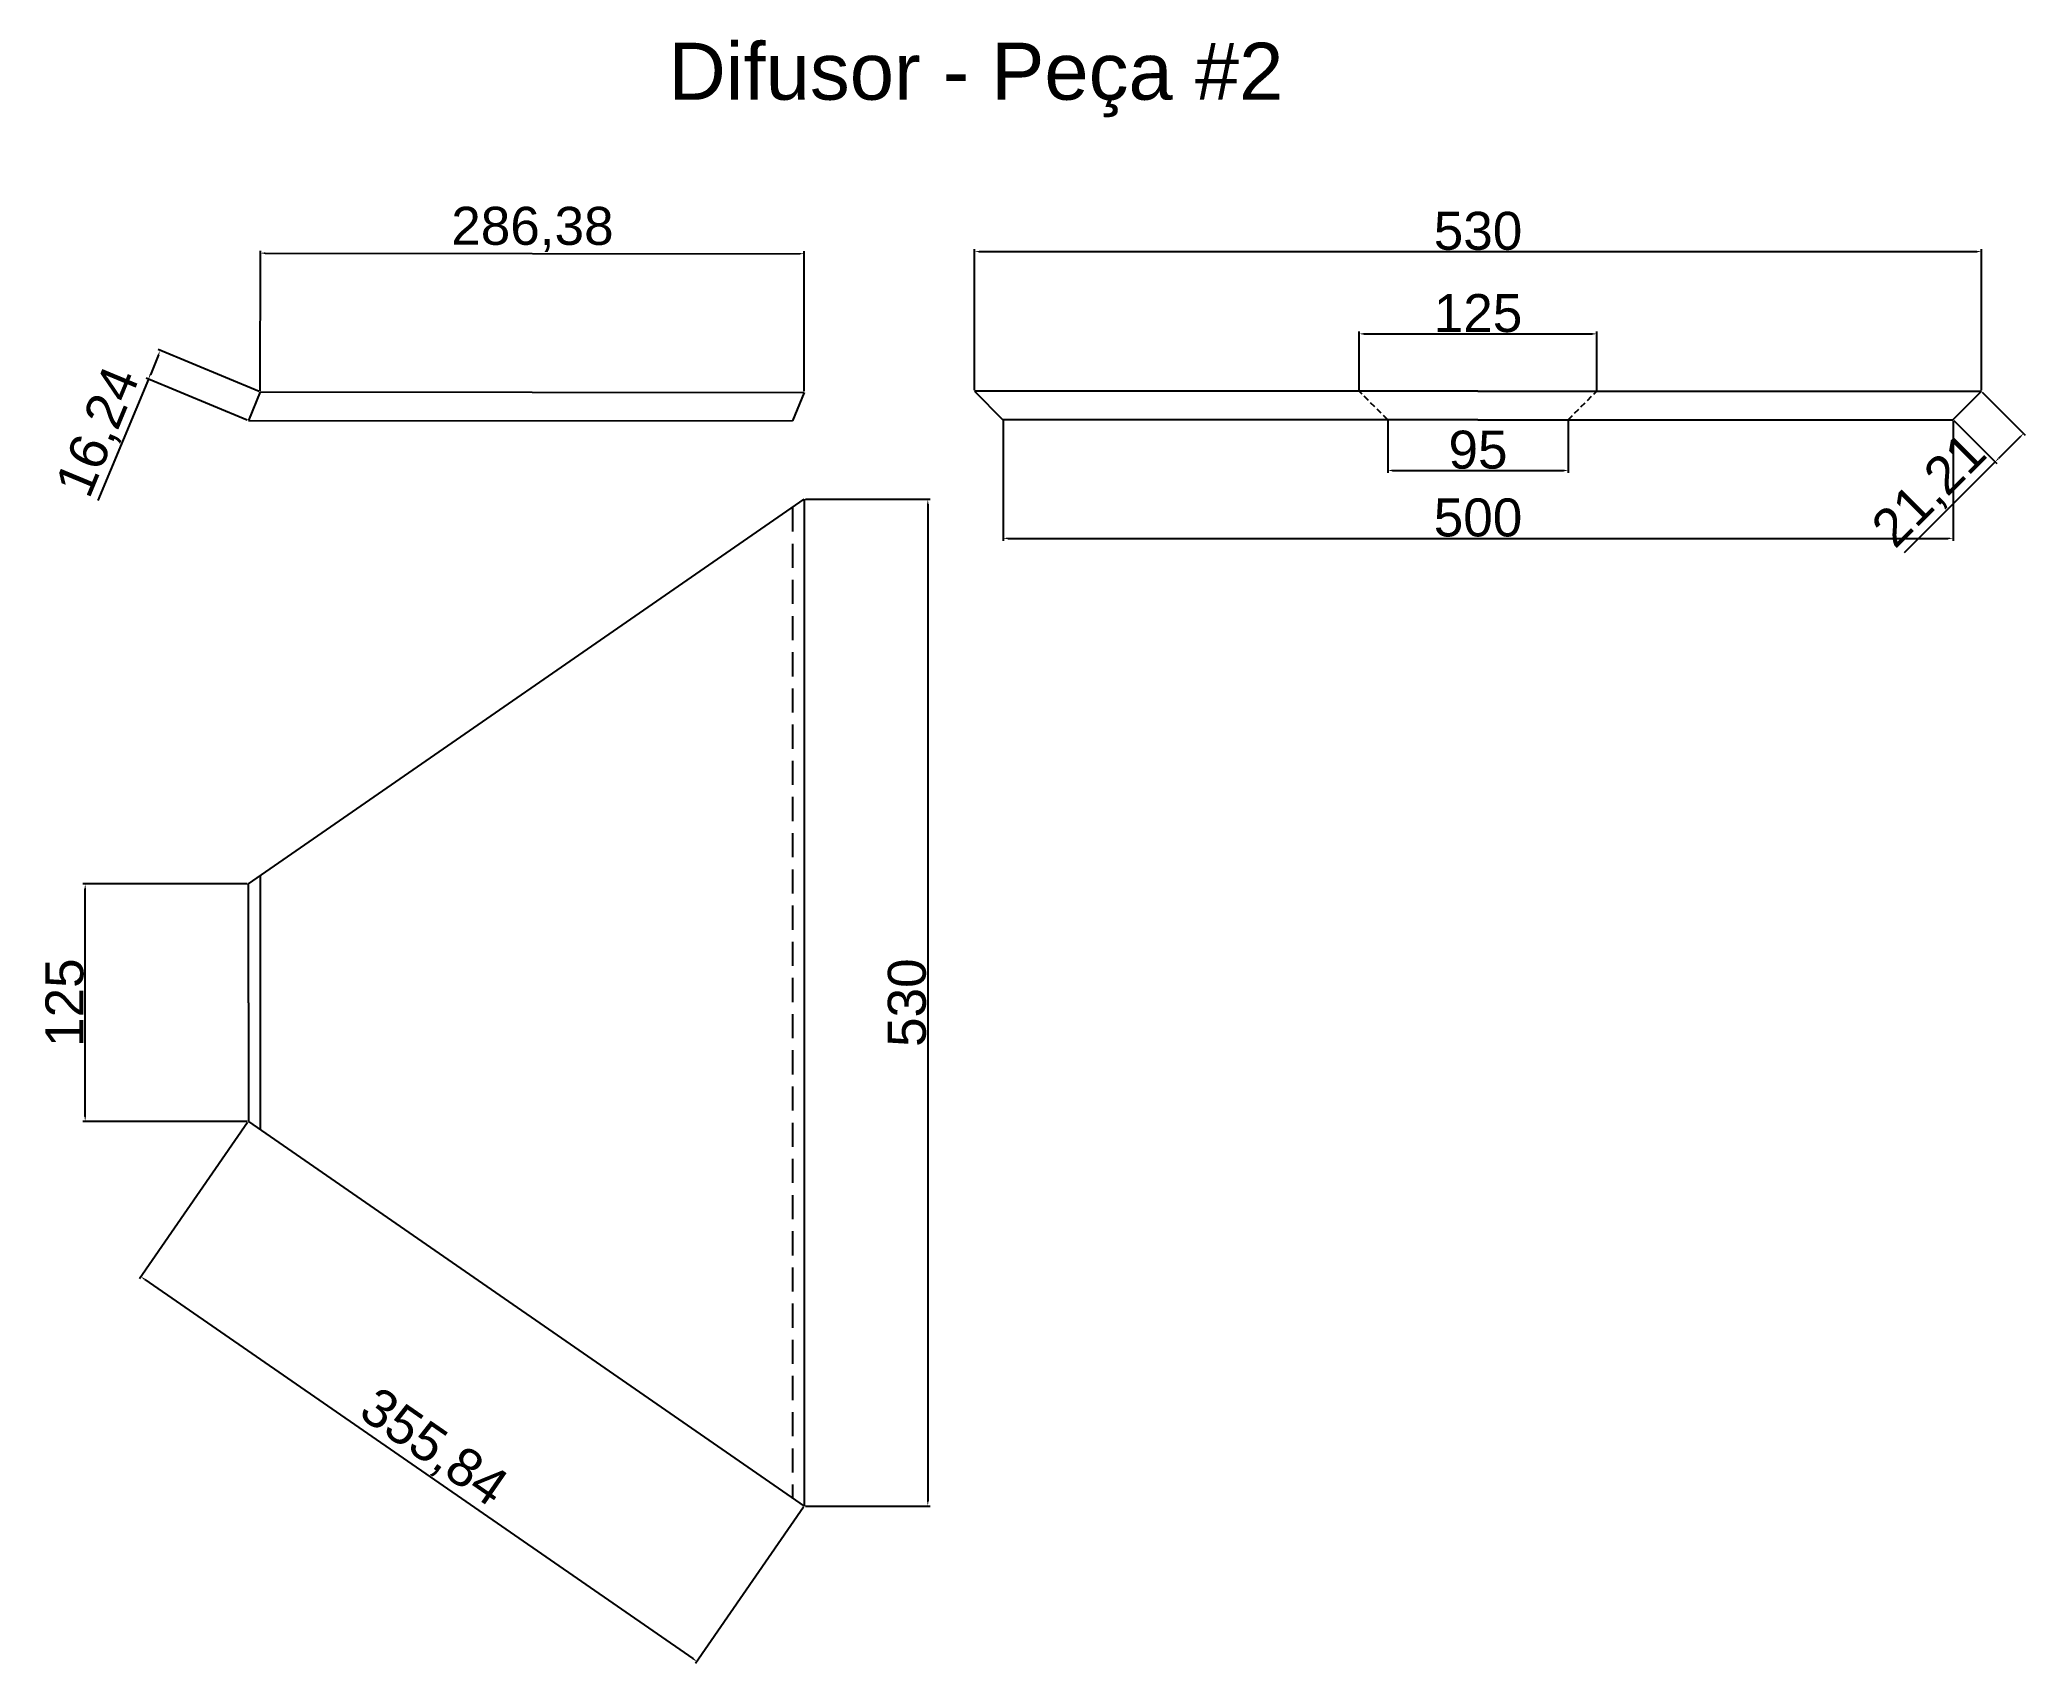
# Model space of a CAD drawing. Header units: millimetres. Extents: x 626 to 1671, y -151 to 704.
import ezdxf

# ---------------------------------------------------------------- set-up
doc = ezdxf.new("R2010")
doc.units = ezdxf.units.MM
doc.linetypes.add('DASHED', pattern=[19.05, 12.7, -6.35])
doc.styles.get("Standard").update_dxf_attribs({"font": 'arial.ttf'})
doc.dimstyles.new('ISO-25', dxfattribs={"dimtxt": 2.5, "dimasz": 2.5, "dimexe": 1.25, "dimexo": 0.625, "dimtad": 1, "dimtxsty": 'Standard', "dimcen": 2.5, "dimadec": 0, "dimazin": 0, "dimtfac": 1, "dimtmove": 0, "dimatfit": 3, "dimfxl": 1, "dimarcsym": 0})

# ---------------------------------------------------------------- blocks, each defined once
blk = doc.blocks.new('*D9')
at = {"color": 5, "lineweight": -2, "ltscale": 0.1}
for p, q in [((735.7, 134), (678.8, 51.7)), ((681.6, 51.3), (970.1, -148.3)), ((1028.3, -68.5), (971.4, -150.8))]:
    blk.add_line(p, q, dxfattribs=at)
at = {"color": 5}
for points in [[(681.8, 51.7), (681.3, 51), (679.5, 52.7)], [(969.8, -148.7), (970.3, -148), (972.1, -149.8)]]:
    blk.add_solid(points, dxfattribs=at)
at = {"layer": 'Defpoints', "color": 0}
for p in [(736.1, 134.5), (1028.7, -68), (972.1, -149.8)]:
    blk.add_point(p, dxfattribs=at)
at = {"color": 5, "ltscale": 0.1, "insert": (833, -38.1), "char_height": 20, "attachment_point": 5, "rotation": 325.3145}
blk.add_mtext('355,84', dxfattribs=at)
blk = doc.blocks.new('*D10')
at = {"color": 5, "lineweight": -2, "ltscale": 0.1}
for p, q in [((742.3, 519.1), (742.4, 592.8)), ((744.9, 591.5), (1026.2, 591.3)), ((1028.7, 518.9), (1028.7, 592.6))]:
    blk.add_line(p, q, dxfattribs=at)
at = {"color": 5}
for points in [[(744.9, 592), (744.9, 591.1), (742.4, 591.6)], [(1026.2, 590.9), (1026.2, 591.7), (1028.7, 591.3)]]:
    blk.add_solid(points, dxfattribs=at)
at = {"layer": 'Defpoints', "color": 0}
for p in [(1028.7, 591.3), (742.3, 518.5), (1028.7, 518.3)]:
    blk.add_point(p, dxfattribs=at)
at = {"color": 5, "ltscale": 0.1, "insert": (885.6, 604.1), "char_height": 20, "attachment_point": 5, "rotation": 359.955}
blk.add_mtext('286,38', dxfattribs=at)
blk = doc.blocks.new('*D11')
at = {"color": 5, "lineweight": -2, "ltscale": 0.1}
for p, q in [((688.8, 538), (684.5, 527.6)), ((741.7, 518.7), (688.6, 540.8)), ((683.5, 525.3), (656.9, 461.3)), ((735.5, 503.7), (682.3, 525.8))]:
    blk.add_line(p, q, dxfattribs=at)
at = {"color": 5}
for points in [[(689.1, 537.9), (688.4, 538.2), (689.7, 540.3)], [(684.1, 527.8), (684.8, 527.5), (683.5, 525.3)]]:
    blk.add_solid(points, dxfattribs=at)
at = {"layer": 'Defpoints', "color": 0}
for p in [(683.5, 525.3), (742.3, 518.5), (736.1, 503.5)]:
    blk.add_point(p, dxfattribs=at)
at = {"color": 5, "ltscale": 0.1, "insert": (658.1, 497), "char_height": 20, "attachment_point": 5, "rotation": 67.455}
blk.add_mtext('16,24', dxfattribs=at)
blk = doc.blocks.new('*D12')
at = {"color": 5, "lineweight": -2, "ltscale": 0.1}
for p, q in [((1118.3, 519.5), (1118.3, 593.6)), ((1120.8, 592.4), (1645.8, 592.4)), ((1648.3, 519.5), (1648.3, 593.6))]:
    blk.add_line(p, q, dxfattribs=at)
at = {"color": 5}
for points in [[(1120.8, 592.8), (1120.8, 592), (1118.3, 592.4)], [(1645.8, 592), (1645.8, 592.8), (1648.3, 592.4)]]:
    blk.add_solid(points, dxfattribs=at)
at = {"layer": 'Defpoints', "color": 0}
for p in [(1648.3, 592.4), (1118.3, 518.9), (1648.3, 518.9)]:
    blk.add_point(p, dxfattribs=at)
at = {"color": 5, "ltscale": 0.1, "insert": (1383.3, 603.2), "char_height": 20, "attachment_point": 5}
blk.add_mtext('530', dxfattribs=at)
blk = doc.blocks.new('*D13')
at = {"color": 5, "lineweight": -2, "ltscale": 0.1}
for p, q in [((1133.3, 503.3), (1133.3, 440.2)), ((1633.3, 503.3), (1633.3, 440.2)), ((1135.8, 441.4), (1630.8, 441.4))]:
    blk.add_line(p, q, dxfattribs=at)
at = {"color": 5}
for points in [[(1135.8, 441.9), (1135.8, 441), (1133.3, 441.4)], [(1630.8, 441), (1630.8, 441.9), (1633.3, 441.4)]]:
    blk.add_solid(points, dxfattribs=at)
at = {"layer": 'Defpoints', "color": 0}
for p in [(1133.3, 503.9), (1633.3, 503.9), (1633.3, 441.4)]:
    blk.add_point(p, dxfattribs=at)
at = {"color": 5, "ltscale": 0.1, "insert": (1383.3, 452.3), "char_height": 20, "attachment_point": 5}
blk.add_mtext('500', dxfattribs=at)
blk = doc.blocks.new('*D14')
at = {"color": 5, "lineweight": -2, "ltscale": 0.1}
for p, q in [((1648.7, 518.4), (1671.3, 495.8)), ((1633.7, 503.4), (1656.3, 480.8)), ((1668.7, 494.9), (1657.2, 483.4)), ((1655.5, 481.7), (1607.6, 433.8))]:
    blk.add_line(p, q, dxfattribs=at)
at = {"color": 5}
for points in [[(1669, 494.6), (1668.4, 495.2), (1670.5, 496.7)], [(1656.9, 483.7), (1657.5, 483.2), (1655.5, 481.7)]]:
    blk.add_solid(points, dxfattribs=at)
at = {"layer": 'Defpoints', "color": 0}
for p in [(1648.3, 518.9), (1633.3, 503.9), (1655.5, 481.7)]:
    blk.add_point(p, dxfattribs=at)
at = {"color": 5, "ltscale": 0.1, "insert": (1621.7, 465.8), "char_height": 20, "attachment_point": 5, "rotation": 45}
blk.add_mtext('21,21', dxfattribs=at)
blk = doc.blocks.new('*D15')
at = {"color": 5, "lineweight": -2, "ltscale": 0.1}
for p, q in [((1335.8, 503.3), (1335.8, 475.9)), ((1430.8, 503.3), (1430.8, 475.9)), ((1338.3, 477.2), (1428.3, 477.2))]:
    blk.add_line(p, q, dxfattribs=at)
at = {"color": 5}
for points in [[(1338.3, 477.6), (1338.3, 476.7), (1335.8, 477.2)], [(1428.3, 476.7), (1428.3, 477.6), (1430.8, 477.2)]]:
    blk.add_solid(points, dxfattribs=at)
at = {"layer": 'Defpoints', "color": 0}
for p in [(1335.8, 503.9), (1430.8, 503.9), (1430.8, 477.2)]:
    blk.add_point(p, dxfattribs=at)
at = {"color": 5, "ltscale": 0.1, "insert": (1383.3, 488), "char_height": 20, "attachment_point": 5}
blk.add_mtext('95', dxfattribs=at)
blk = doc.blocks.new('*D16')
at = {"color": 5, "lineweight": -2, "ltscale": 0.1}
for p, q in [((1320.8, 519.5), (1320.8, 550.3)), ((1323.3, 549.1), (1443.3, 549.1)), ((1445.8, 519.5), (1445.8, 550.3))]:
    blk.add_line(p, q, dxfattribs=at)
at = {"color": 5}
for points in [[(1323.3, 549.5), (1323.3, 548.6), (1320.8, 549.1)], [(1443.3, 548.6), (1443.3, 549.5), (1445.8, 549.1)]]:
    blk.add_solid(points, dxfattribs=at)
at = {"layer": 'Defpoints', "color": 0}
for p in [(1445.8, 549.1), (1320.8, 518.9), (1445.8, 518.9)]:
    blk.add_point(p, dxfattribs=at)
at = {"color": 5, "ltscale": 0.1, "insert": (1383.3, 559.9), "char_height": 20, "attachment_point": 5}
blk.add_mtext('125', dxfattribs=at)
blk = doc.blocks.new('*D17')
at = {"color": 5, "lineweight": -2, "ltscale": 0.1}
for p, q in [((1029.3, 462), (1094.9, 462)), ((1093.7, 459.5), (1093.7, -65.5)), ((1029.3, -68), (1094.9, -68))]:
    blk.add_line(p, q, dxfattribs=at)
at = {"color": 5}
for points in [[(1094.1, 459.5), (1093.3, 459.5), (1093.7, 462)], [(1093.3, -65.5), (1094.1, -65.5), (1093.7, -68)]]:
    blk.add_solid(points, dxfattribs=at)
at = {"layer": 'Defpoints', "color": 0}
for p in [(1028.7, 462), (1028.7, -68), (1093.7, -68)]:
    blk.add_point(p, dxfattribs=at)
at = {"color": 5, "ltscale": 0.1, "insert": (1082.8, 197), "char_height": 20, "attachment_point": 5, "rotation": 90}
blk.add_mtext('530', dxfattribs=at)
blk = doc.blocks.new('*D18')
at = {"color": 5, "lineweight": -2, "ltscale": 0.1}
for p, q in [((735.5, 259.5), (649, 259.5)), ((650.2, 137), (650.2, 257)), ((735.5, 134.5), (649, 134.5))]:
    blk.add_line(p, q, dxfattribs=at)
at = {"color": 5}
for points in [[(650.6, 257), (649.8, 257), (650.2, 259.5)], [(649.8, 137), (650.6, 137), (650.2, 134.5)]]:
    blk.add_solid(points, dxfattribs=at)
at = {"layer": 'Defpoints', "color": 0}
for p in [(650.2, 259.5), (736.1, 259.5), (736.1, 134.5)]:
    blk.add_point(p, dxfattribs=at)
at = {"color": 5, "ltscale": 0.1, "insert": (639.4, 197), "char_height": 20, "attachment_point": 5, "rotation": 90}
blk.add_mtext('125', dxfattribs=at)

msp = doc.modelspace()

# ---------------------------------------------------------------- linework, layer by layer
for p, q in [((742.311, 518.486), (736.086, 503.491)), ((742.311, 518.486), (1028.691, 518.261)), ((1028.691, 518.261), (1022.466, 503.266)), ((1383.255, 518.886), (1118.255, 518.886)), ((1118.255, 518.886), (1133.255, 503.886)), ((1383.255, 518.886), (1648.255, 518.886)), ((1633.255, 503.886), (1648.255, 518.886)), ((736.086, 503.491), (1022.466, 503.266)), ((1383.255, 503.886), (1133.255, 503.886)), ((1383.255, 503.886), (1633.255, 503.886)), ((736.086, 259.487), (1028.691, 461.987)), ((1028.691, 461.987), (1028.691, -68.013)), ((742.311, 263.795), (742.311, 130.179)), ((736.086, 196.987), (736.086, 259.487)), ((736.086, 196.987), (736.086, 134.487)), ((736.086, 134.487), (1028.691, -68.013))]:
    msp.add_line(p, q)
at = {"linetype": 'DASHED', "ltscale": 0.25}
for p, q in [((1335.755, 503.886), (1320.755, 518.886)), ((1430.755, 503.886), (1445.755, 518.886))]:
    msp.add_line(p, q, dxfattribs=at)
at = {"linetype": 'DASHED'}
msp.add_line((1022.466, 457.679), (1022.466, -63.705), dxfattribs=at)

# ---------------------------------------------------------------- texts
at = {"ltscale": 0.1}
msp.add_text('Difusor - Peça #2', height=30, dxfattribs=at).set_placement((957.135, 672.348))

# ---------------------------------------------------------------- dimensions: what is measured, and where the dimension line sits
for p1, p2, distance, picture, middle in [((742.311, 518.486), (1028.691, 518.261), 73.066, '*D10', (885.569, 604.083)), ((742.311, 518.486), (736.086, 503.491), -56.946, '*D11', (658.055, 497.027)), ((1648.255, 518.886), (1633.255, 503.886), 31.405, '*D14', (1621.694, 465.793)), ((1028.691, 461.987), (1028.691, -68.013), 64.979, '*D17', (1082.827, 196.987)), ((736.086, 134.487), (1028.691, -68.013), -99.403, '*D9', (833.017, -38.104))]:
    dim = msp.add_aligned_dim(p1=p1, p2=p2, distance=distance, dimstyle='ISO-25', override={"dimtxt": 20, "dimclrd": 5, "dimclre": 5, "dimclrt": 5, "dimtfill": 0, "dimtfillclr": 257}, dxfattribs=at)
    dim.commit()
    dim.dimension.update_dxf_attribs({"geometry": picture, "text_midpoint": middle})
for base, p1, p2, picture, middle in [((1648.255, 592.394), (1118.255, 518.886), (1648.255, 518.886), '*D12', (1383.255, 603.237)), ((1445.755, 549.05), (1320.755, 518.886), (1445.755, 518.886), '*D16', (1383.255, 559.887)), ((1633.255, 441.435), (1133.255, 503.886), (1633.255, 503.886), '*D13', (1383.255, 452.272)), ((1430.755, 477.163), (1335.755, 503.886), (1430.755, 503.886), '*D15', (1383.255, 487.999))]:
    dim = msp.add_linear_dim(base=base, p1=p1, p2=p2, dimstyle='ISO-25', override={"dimtxt": 20, "dimclrd": 5, "dimclre": 5, "dimclrt": 5, "dimtfill": 0, "dimtfillclr": 257}, dxfattribs=at)
    dim.commit()
    dim.dimension.update_dxf_attribs({"geometry": picture, "text_midpoint": middle})
dim = msp.add_linear_dim(base=(650.225, 259.487), p1=(736.086, 134.487), p2=(736.086, 259.487), angle=90, dimstyle='ISO-25', override={"dimtxt": 20, "dimclrd": 5, "dimclre": 5, "dimclrt": 5, "dimtfill": 0, "dimtfillclr": 257}, dxfattribs=at)
dim.commit()
dim.dimension.update_dxf_attribs({"geometry": '*D18', "text_midpoint": (639.388, 196.987)})

doc.saveas('drawing.dxf')
